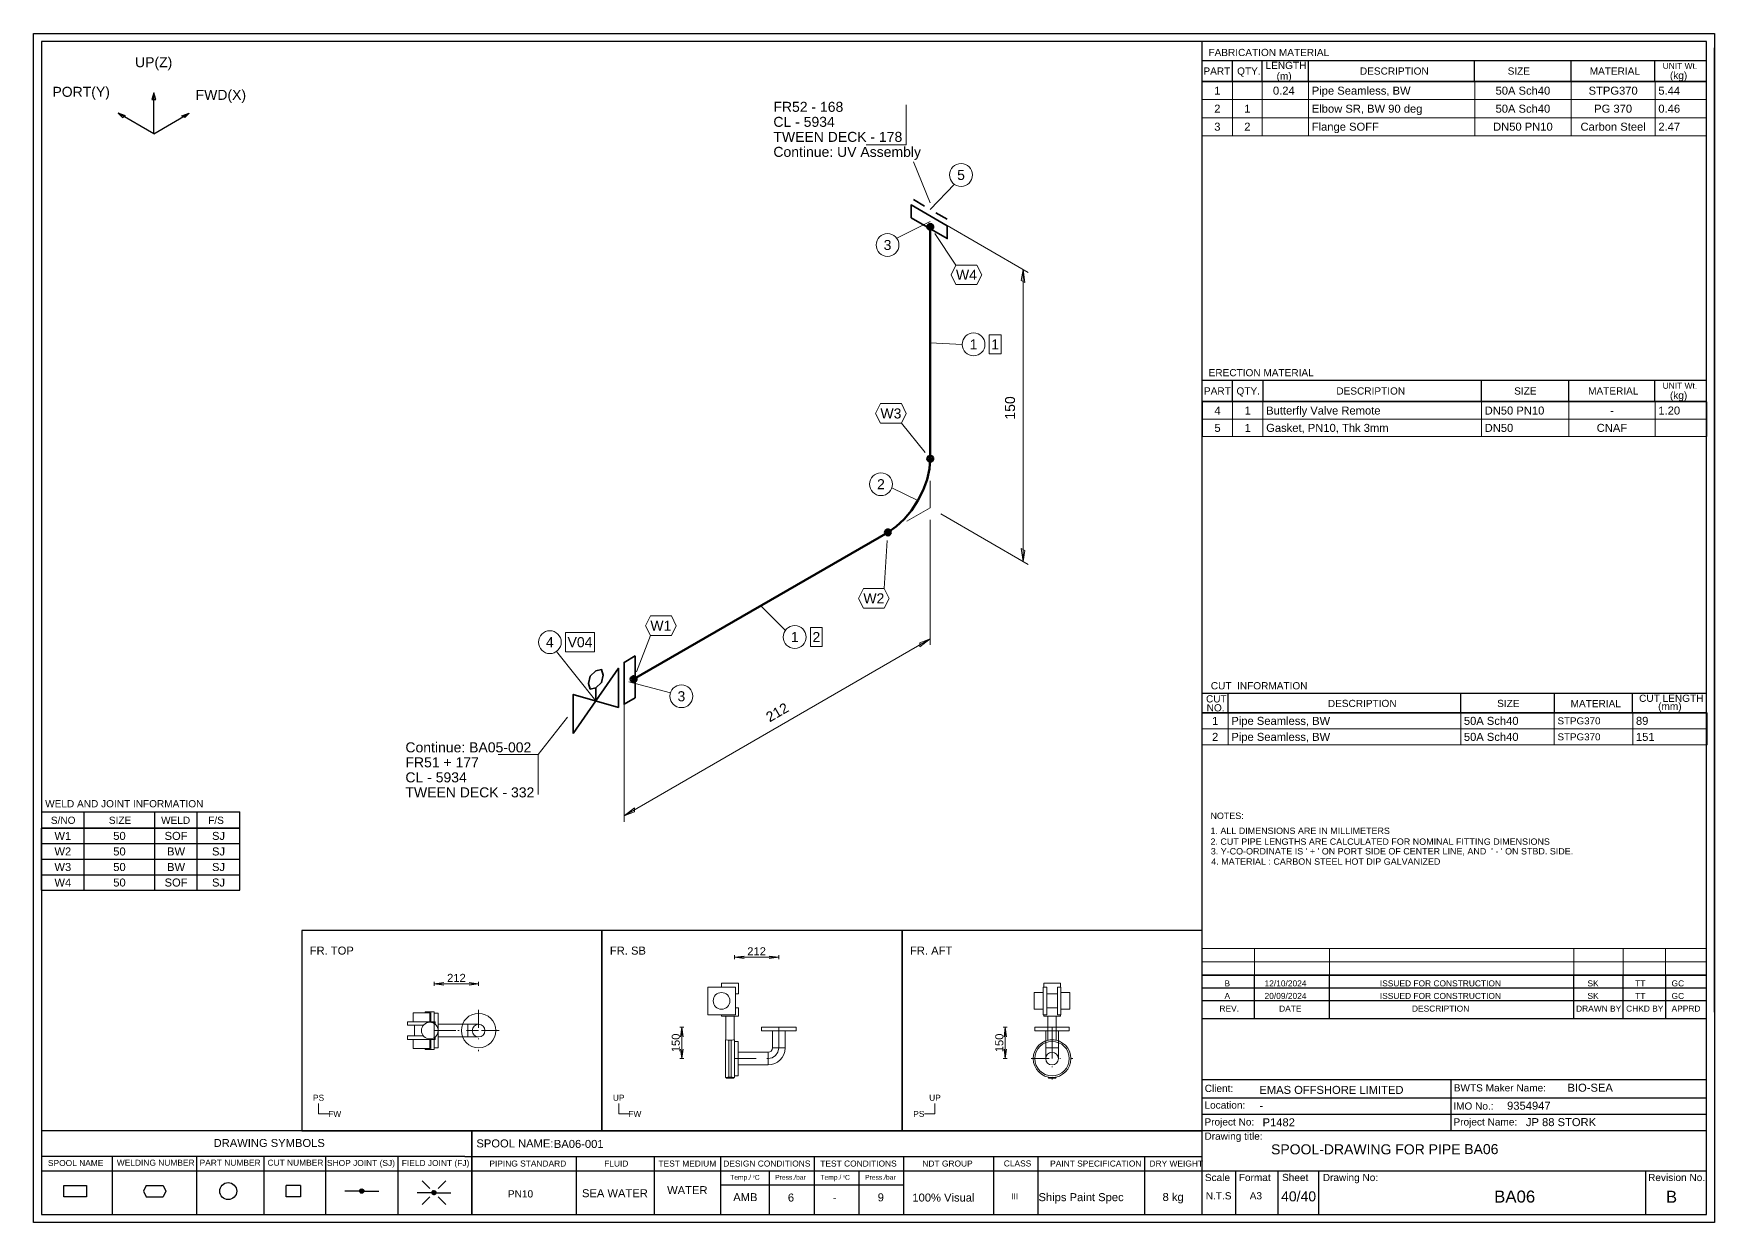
# Model space of a CAD drawing. Header units: millimetres. Extents: x 0 to 420, y 0 to 297.
import ezdxf
from ezdxf.enums import TextEntityAlignment as Align

# ---------------------------------------------------------------- set-up
doc = ezdxf.new("R2010")
doc.units = ezdxf.units.MM
doc.linetypes.add('DOTTED_DASHED5', pattern=[9.99998, 4.444436, -2.666661, 0.222222, -2.666661])
doc.linetypes.add('DOTTED_DASHED6', pattern=[10.0002, 4.444533, -2.66672, 0.222227, -2.66672])
for name, color, linetype in [('FramesFromTables', 40, 'Continuous'), ('I_Coordinates', 11, 'Continuous'), ('I_CutNumbers', 10, 'Continuous'), ('I_Dimensions', 4, 'Continuous'), ('I_OtherComponents', 2, 'Continuous'), ('I_PartNumbers', 9, 'Continuous'), ('I_Pipes', 1, 'Continuous'), ('I_Tags', 8, 'Continuous'), ('SymbolsOnDrawingSheet', 1, 'Continuous'), ('TextFromTables', 2, 'Continuous'), ('TextFromTextBoxes', 2, 'Continuous')]:
    doc.layers.add(name, color=color, linetype=linetype)
doc.styles.add('Cadmatic Default Text', font='arial.ttf')

# ---------------------------------------------------------------- blocks, each defined once
blk = doc.blocks.new('BA01728716353_BOM_4')
at = {"layer": 'FramesFromTables', "linetype": 'ByBlock', "lineweight": 18}
for p, q in [((292, 285), (418, 285)), ((292, 271.5), (292, 285)), ((292, 271.5), (292, 285)), ((299.6, 271.5), (299.6, 285)), ((299.6, 271.5), (299.6, 285)), ((307, 271.5), (307, 285)), ((307, 271.5), (307, 285)), ((318.6, 271.5), (318.6, 285)), ((318.6, 271.5), (318.6, 285)), ((360.1, 271.5), (360.1, 285)), ((360.1, 271.5), (360.1, 285)), ((384.2, 271.5), (384.2, 285)), ((384.2, 271.5), (384.2, 285)), ((405.2, 271.5), (405.2, 285)), ((405.2, 271.5), (405.2, 285)), ((418, 271.5), (418, 285)), ((292, 280.5), (418, 280.5)), ((292, 276), (418, 276)), ((292, 205), (418.1, 205)), ((292, 196.33), (292, 205)), ((292.1, 196.33), (292.1, 205)), ((299.6, 196.33), (299.6, 205)), ((299.6, 196.33), (299.6, 205)), ((307.2, 196.33), (307.2, 205)), ((307.2, 196.33), (307.2, 205)), ((361.8, 196.33), (361.8, 205)), ((361.8, 196.33), (361.8, 205)), ((383.6, 196.33), (383.6, 205)), ((383.6, 196.33), (383.6, 205)), ((405.2, 196.33), (405.2, 205)), ((405.2, 196.33), (405.2, 205)), ((418, 196.33), (418, 205)), ((292, 200.67), (418.1, 200.67)), ((292, 127.3), (418.2, 127.3)), ((292, 119.3), (292, 127.3)), ((292, 119.3), (292, 127.3)), ((298.5, 119.3), (298.5, 127.3)), ((298.5, 119.3), (298.5, 127.3)), ((356.6, 119.3), (356.6, 127.3)), ((356.6, 119.3), (356.6, 127.3)), ((380, 119.3), (380, 127.3)), ((380, 119.3), (380, 127.3)), ((399.6, 119.3), (399.6, 127.3)), ((399.6, 119.3), (399.6, 127.3)), ((418, 119.3), (418, 127.3)), ((292, 123.3), (418.2, 123.3)), ((292, 68.4), (418, 68.4)), ((292, 58.6), (292, 68.4)), ((292, 58.6), (292, 68.4)), ((305.1, 58.6), (305.1, 68.4)), ((305.1, 58.6), (305.1, 68.4)), ((323.8, 58.6), (323.8, 68.4)), ((323.8, 58.6), (323.8, 68.4)), ((384.9, 58.6), (384.9, 68.4)), ((384.9, 58.6), (384.9, 68.4)), ((397.2, 58.6), (397.2, 68.4)), ((397.2, 58.6), (397.2, 68.4)), ((407.8, 58.6), (407.8, 68.4)), ((407.8, 58.6), (407.8, 68.4)), ((418, 58.6), (418, 68.4)), ((292, 65.13), (418, 65.13)), ((292, 61.87), (418, 61.87))]:
    blk.add_line(p, q, dxfattribs=at)
at = {"layer": 'FramesFromTables', "linetype": 'ByBlock', "lineweight": -3}
for p, q in [((2, 98.5), (51.5, 98.5)), ((2, 82.96), (2, 98.5)), ((2, 82.96), (2, 98.5)), ((12.6, 82.96), (12.6, 98.5)), ((12.6, 82.96), (12.6, 98.5)), ((30.3, 82.96), (30.3, 98.5)), ((30.3, 82.96), (30.3, 98.5)), ((40.9, 82.96), (40.9, 98.5)), ((40.9, 82.96), (40.9, 98.5)), ((51.5, 82.96), (51.5, 98.5)), ((2, 94.62), (51.5, 94.62)), ((2, 90.73), (51.5, 90.73)), ((2, 86.85), (51.5, 86.85))]:
    blk.add_line(p, q, dxfattribs=at)
at = {"layer": 'FramesFromTables', "linetype": 'ByBlock', "lineweight": 18, "flags": 128}
for points in [[(292, 271.5), (418, 271.5), (418, 285)], [(292, 196.33), (418.1, 196.33), (418.1, 205)], [(292, 119.3), (418.2, 119.3), (418.2, 127.3)], [(292, 58.6), (418, 58.6), (418, 68.4)]]:
    blk.add_lwpolyline(points, dxfattribs=at)
at = {"layer": 'FramesFromTables', "linetype": 'ByBlock', "lineweight": -3, "flags": 128}
blk.add_lwpolyline([(2, 82.96), (51.5, 82.96), (51.5, 98.5)], dxfattribs=at)
at = {"layer": 'TextFromTables', "linetype": 'ByBlock', "lineweight": 13, "style": 'Cadmatic Default Text'}
for s, p in [('1', (295.8, 282.75)), ('2', (295.8, 278.25)), ('3', (295.8, 273.75))]:
    blk.add_text(s, height=2, dxfattribs=at).set_placement(p, align=Align.MIDDLE_CENTER)
at = {"layer": 'TextFromTables', "linetype": 'ByBlock', "lineweight": 25, "style": 'Cadmatic Default Text'}
for s, p in [('0.24 ', (312.8, 282.75)), ('50A Sch40', (372.15, 282.75)), ('STPG370', (394.7, 282.75)), ('1', (303.3, 278.25)), ('50A Sch40', (372.15, 278.25)), ('PG 370', (394.7, 278.25)), ('2', (303.3, 273.75)), ('DN50 PN10', (372.15, 273.75)), ('Carbon Steel', (394.7, 273.75)), ('4', (295.85, 202.83)), ('1', (303.4, 202.83)), ('-', (394.4, 202.83)), ('5', (295.85, 198.5)), ('1', (303.4, 198.5)), ('CNAF', (394.4, 198.5)), ('1', (295.25, 125.3)), ('2', (295.25, 121.3)), ('W1', (7.3, 96.56)), ('50', (21.45, 96.56)), ('SOF', (35.6, 96.56)), ('SJ', (46.2, 96.56)), ('W2', (7.3, 92.67)), ('50', (21.45, 92.67)), ('BW', (35.6, 92.67)), ('SJ', (46.2, 92.67)), ('W3', (7.3, 88.79)), ('50', (21.45, 88.79)), ('BW', (35.6, 88.79)), ('SJ', (46.2, 88.79)), ('W4', (7.3, 84.91)), ('50', (21.45, 84.91)), ('SOF', (35.6, 84.91)), ('SJ', (46.2, 84.91))]:
    blk.add_text(s, height=2, dxfattribs=at).set_placement(p, align=Align.MIDDLE_CENTER)
for s, height, p in [('Pipe Seamless, BW ', 2, (319.4, 282.75)), ('5.44', 2, (406, 282.75)), ('Elbow SR, BW 90 deg', 2, (319.4, 278.25)), ('0.46', 2, (406, 278.25)), ('Flange SOFF ', 2, (319.4, 273.75)), ('2.47', 2, (406, 273.75)), ('Butterfly Valve Remote ', 2, (308, 202.83)), ('DN50 PN10', 2, (362.6, 202.83)), ('1.20', 2, (406, 202.83)), ('Gasket, PN10, Thk 3mm ', 2, (308, 198.5)), ('DN50', 2, (362.6, 198.5)), ('Pipe Seamless, BW', 2, (299.3, 125.3)), ('50A Sch40', 2, (357.4, 125.3)), ('STPG370', 1.75, (380.8, 125.3)), ('89', 2, (400.4, 125.3)), ('Pipe Seamless, BW', 2, (299.3, 121.3)), ('50A Sch40', 2, (357.4, 121.3)), ('STPG370', 1.75, (380.8, 121.3)), ('151', 2, (400.4, 121.3))]:
    blk.add_text(s, height=height, dxfattribs=at).set_placement(p, align=Align.MIDDLE_LEFT)
at = {"layer": 'TextFromTextBoxes', "linetype": 'ByBlock', "lineweight": -3, "style": 'Cadmatic Default Text'}
for s, p in [('EMAS OFFSHORE LIMITED', (306.3, 33.1)), ('BIO-SEA', (383.3, 33.65)), ('9354947', (368.2, 29.15)), ('-', (306.3, 29.2)), ('P1482', (307.1, 25)), ('JP 88 STORK', (372.9, 25.05)), ('BA06-001', (130, 19.6))]:
    blk.add_text(s, height=2, dxfattribs=at).set_placement(p, align=Align.MIDDLE_LEFT)
at = {"layer": 'TextFromTextBoxes', "linetype": 'ByBlock', "lineweight": 25, "style": 'Cadmatic Default Text'}
blk.add_text('BA06', height=2.5, dxfattribs=at).set_placement((357.5, 18.3), align=Align.MIDDLE_LEFT)
at = {"layer": 'TextFromTextBoxes', "linetype": 'ByBlock', "lineweight": -3, "style": 'Cadmatic Default Text'}
for s, height, p in [('WATER', 2, (163.35, 8.05)), ('SEA WATER', 2, (145.25, 7.28)), ('AMB', 2, (177.85, 6.3)), ('6', 2, (189.25, 6.2)), ('-', 2, (200.2, 6.15)), ('9', 2, (211.7, 6.25)), ('100% Visual', 2, (227.35, 6.2)), ('Ships Paint Spec', 2, (261.75, 6.3)), ('8 kg', 2, (284.75, 6.35)), ('40/40', 2.5, (316.1, 6.5))]:
    blk.add_text(s, height=height, dxfattribs=at).set_placement(p, align=Align.MIDDLE_CENTER)
at = {"layer": 'TextFromTextBoxes', "linetype": 'ByBlock', "lineweight": 25, "style": 'Cadmatic Default Text'}
blk.add_text('BA06', height=3, dxfattribs=at).set_placement((370.1, 6.45), align=Align.MIDDLE_CENTER)
blk = doc.blocks.new('BA01728716353_PRT_0_3')
at = {"layer": 'I_OtherComponents', "linetype": 'ByBlock', "lineweight": 35, "flags": 128}
blk.add_lwpolyline([(167.27, 227.7), (167.27, 230.92), (176.32, 225.69), (176.32, 222.48), (167.27, 227.7)], dxfattribs=at)
at = {"layer": 'I_OtherComponents', "linetype": 'ByBlock', "lineweight": 50}
for radius in [0.75, 0.375]:
    blk.add_circle((172.07, 225.42), radius, dxfattribs=at)
blk = doc.blocks.new('BA01728716353_PRT_1_3')
at = {"layer": 'I_Pipes', "linetype": 'ByBlock', "lineweight": 50}
blk.add_line((172.07, 225.42), (172.07, 167.48), dxfattribs=at)
blk = doc.blocks.new('BA01728716353_PRT_2_3')
at = {"layer": 'I_Pipes', "linetype": 'ByBlock', "lineweight": 0}
for q in [(172.07, 161.96), (166.24, 151.86)]:
    blk.add_line((172.07, 155.23), q, dxfattribs=at)
at = {"layer": 'I_Pipes', "linetype": 'ByBlock', "lineweight": 50, "flags": 128}
blk.add_lwpolyline([(161.46, 149.1), (163.53, 150.53), (165.52, 152.38), (167.36, 154.57), (168.96, 157.02), (170.28, 159.64), (171.26, 162.32), (171.87, 164.97), (172.07, 167.48)], dxfattribs=at)
at = {"layer": 'I_Pipes', "linetype": 'ByBlock', "lineweight": 50}
for centre, radius in [((172.07, 167.48), 0.75), ((172.07, 167.48), 0.375), ((161.46, 149.1), 0.75), ((161.46, 149.1), 0.375)]:
    blk.add_circle(centre, radius, dxfattribs=at)
blk = doc.blocks.new('BA01728716353_PRT_3_3')
at = {"layer": 'I_Pipes', "linetype": 'ByBlock', "lineweight": 50}
blk.add_line((97.93, 112.42), (161.46, 149.1), dxfattribs=at)
blk = doc.blocks.new('BA01728716353_PRT_4_3')
at = {"layer": 'I_OtherComponents', "linetype": 'ByBlock', "lineweight": 35, "flags": 128}
blk.add_lwpolyline([(98.35, 118.22), (95.57, 116.61), (95.57, 106.16), (98.35, 107.77), (98.35, 118.22)], dxfattribs=at)
at = {"layer": 'I_OtherComponents', "linetype": 'ByBlock', "lineweight": 50}
for radius in [0.75, 0.375]:
    blk.add_circle((97.93, 112.42), radius, dxfattribs=at)
blk = doc.blocks.new('BA01728716353_PRT_5_3')
at = {"layer": 'I_OtherComponents', "linetype": 'ByBlock', "lineweight": 35, "flags": 128}
for points in [[(82.84, 98.81), (82.84, 108.61), (94.15, 105.34), (94.15, 115.14), (82.84, 98.81)], [(88.5, 110.24), (87.08, 109.92), (86.66, 111.3), (87.08, 113.18), (88.5, 114.49), (89.91, 114.81), (90.34, 113.43), (89.91, 111.55), (88.5, 110.24), (88.5, 106.98)]]:
    blk.add_lwpolyline(points, dxfattribs=at)
at = {"layer": 'I_OtherComponents', "flags": 1}
blk.add_attdef('ValvePos', (88.5, 106.98), '', height=2.5, dxfattribs=at)
blk = doc.blocks.new('BA01728716353_PRT_6_3')
at = {"layer": 'I_OtherComponents', "linetype": 'ByBlock', "lineweight": 35}
for p, q in [((170.66, 230.59), (167.83, 232.22)), ((176.32, 227.32), (173.49, 228.96))]:
    blk.add_line(p, q, dxfattribs=at)
blk = doc.blocks.new('BA01728716353_DIM_0_3')
at = {"layer": 'I_Dimensions', "linetype": 'ByBlock', "lineweight": 0}
for p, q in [((196.54, 214.02), (174.67, 226.64)), ((195.24, 141.85), (195.24, 214.77)), ((174.67, 153.73), (196.54, 141.1))]:
    blk.add_line(p, q, dxfattribs=at)
at = {"layer": 'I_Dimensions', "linetype": 'ByBlock', "lineweight": 0, "flags": 128}
for points in [[(195.24, 214.77), (195.67, 211.52), (194.8, 212.02), (195.24, 214.77)], [(195.24, 141.85), (195.67, 144.6), (194.8, 145.1), (195.24, 141.85)]]:
    blk.add_lwpolyline(points, dxfattribs=at)
at = {"layer": 'I_Dimensions', "linetype": 'ByBlock', "lineweight": 0, "style": 'Cadmatic Default Text'}
blk.add_text('150', height=2.5, rotation=90, dxfattribs=at).set_placement((191.99, 180.18), align=Align.MIDDLE_CENTER)
blk = doc.blocks.new('BA01728716353_DIM_1_3')
at = {"layer": 'I_Dimensions', "linetype": 'ByBlock', "lineweight": 0}
for p, q in [((172.07, 120.98), (172.07, 152.23)), ((95.57, 78.31), (172.07, 122.48)), ((95.57, 108.06), (95.57, 76.81))]:
    blk.add_line(p, q, dxfattribs=at)
at = {"layer": 'I_Dimensions', "linetype": 'ByBlock', "lineweight": 0, "flags": 128}
for points in [[(172.07, 122.48), (169.47, 120.48), (169.47, 121.48), (172.07, 122.48)], [(95.57, 78.31), (98.17, 79.31), (98.17, 80.31), (95.57, 78.31)]]:
    blk.add_lwpolyline(points, dxfattribs=at)
at = {"layer": 'I_Dimensions', "linetype": 'ByBlock', "lineweight": 0, "style": 'Cadmatic Default Text'}
blk.add_text('212', height=2.5, rotation=30, dxfattribs=at).set_placement((133.82, 104.14), align=Align.MIDDLE_CENTER)
blk = doc.blocks.new('BA01728716353_CRD_0_3')
at = {"layer": 'I_Coordinates', "linetype": 'ByBlock', "lineweight": 0}
blk.add_line((74.12, 93.63), (81.43, 102.89), dxfattribs=at)
at = {"layer": 'I_Coordinates', "linetype": 'ByBlock', "lineweight": 0, "flags": 128}
blk.add_lwpolyline([(74.12, 83.63), (74.12, 93.63), (64.12, 93.63)], dxfattribs=at)
at = {"layer": 'I_Coordinates', "linetype": 'ByBlock', "lineweight": 0, "style": 'Cadmatic Default Text'}
for s, p in [('Continue: BA05-002', (40.91, 96.63)), ('FR51 + 177', (40.91, 92.88)), ('CL - 5934', (40.91, 89.13)), ('TWEEN DECK - 332', (40.91, 85.38))]:
    blk.add_text(s, height=2.5, dxfattribs=at).set_placement(p, align=Align.TOP_LEFT)
blk = doc.blocks.new('BA01728716353_CRD_1_3')
at = {"layer": 'I_Coordinates', "linetype": 'ByBlock', "lineweight": 0}
blk.add_line((167.83, 241.66), (172.07, 231.41), dxfattribs=at)
at = {"layer": 'I_Coordinates', "linetype": 'ByBlock', "lineweight": 0, "flags": 128}
blk.add_lwpolyline([(166.07, 255.91), (166.07, 245.91), (156.07, 245.91)], dxfattribs=at)
at = {"layer": 'I_Coordinates', "linetype": 'ByBlock', "lineweight": 0, "style": 'Cadmatic Default Text'}
for s, p in [('FR52 - 168', (132.86, 254.16)), ('CL - 5934', (132.86, 250.41)), ('TWEEN DECK - 178', (132.86, 246.66)), ('Continue: UV Assembly', (132.86, 242.91))]:
    blk.add_text(s, height=2.5, dxfattribs=at).set_placement(p)
blk = doc.blocks.new('BA01728716353_PTN_0_3')
at = {"layer": 'I_PartNumbers', "linetype": 'ByBlock', "lineweight": 0}
blk.add_line((78.67, 119.35), (88.5, 106.98), dxfattribs=at)
blk.add_circle((77, 121.66), 2.85, dxfattribs=at)
at = {"layer": 'I_PartNumbers', "linetype": 'ByBlock', "lineweight": 0, "style": 'Cadmatic Default Text'}
blk.add_text('4', height=2.5, dxfattribs=at).set_placement((77, 121.66), align=Align.MIDDLE_CENTER)
blk = doc.blocks.new('BA01728716353_PTN_1_3')
at = {"layer": 'I_PartNumbers', "linetype": 'ByBlock', "lineweight": 0}
blk.add_line((107.16, 109.02), (96.75, 111.74), dxfattribs=at)
blk.add_circle((109.87, 108.15), 2.85, dxfattribs=at)
at = {"layer": 'I_PartNumbers', "linetype": 'ByBlock', "lineweight": 0, "style": 'Cadmatic Default Text'}
blk.add_text('3', height=2.5, dxfattribs=at).set_placement((109.87, 108.15), align=Align.MIDDLE_CENTER)
blk = doc.blocks.new('BA01728716353_PTN_2_3')
at = {"layer": 'I_PartNumbers', "linetype": 'ByBlock', "lineweight": 0}
blk.add_line((135.89, 124.61), (129.69, 130.76), dxfattribs=at)
blk.add_circle((138.19, 122.94), 2.85, dxfattribs=at)
at = {"layer": 'I_PartNumbers', "linetype": 'ByBlock', "lineweight": 0, "style": 'Cadmatic Default Text'}
blk.add_text('1', height=2.5, dxfattribs=at).set_placement((138.19, 122.94), align=Align.MIDDLE_CENTER)
blk = doc.blocks.new('BA01728716353_PTN_3_3')
at = {"layer": 'I_PartNumbers', "linetype": 'ByBlock', "lineweight": 0}
blk.add_line((162.44, 160.25), (168.96, 157.02), dxfattribs=at)
blk.add_circle((159.74, 161.13), 2.85, dxfattribs=at)
at = {"layer": 'I_PartNumbers', "linetype": 'ByBlock', "lineweight": 0, "style": 'Cadmatic Default Text'}
blk.add_text('2', height=2.5, dxfattribs=at).set_placement((159.74, 161.13), align=Align.MIDDLE_CENTER)
blk = doc.blocks.new('BA01728716353_PTN_4_3')
at = {"layer": 'I_PartNumbers', "linetype": 'ByBlock', "lineweight": 0}
blk.add_line((180.03, 196.06), (172.07, 196.45), dxfattribs=at)
blk.add_circle((182.88, 196.06), 2.85, dxfattribs=at)
at = {"layer": 'I_PartNumbers', "linetype": 'ByBlock', "lineweight": 0, "style": 'Cadmatic Default Text'}
blk.add_text('1', height=2.5, dxfattribs=at).set_placement((182.88, 196.06), align=Align.MIDDLE_CENTER)
blk = doc.blocks.new('BA01728716353_PTN_5_3')
at = {"layer": 'I_PartNumbers', "linetype": 'ByBlock', "lineweight": 0}
blk.add_line((178.08, 236.09), (172.07, 229.77), dxfattribs=at)
blk.add_circle((179.75, 238.39), 2.85, dxfattribs=at)
at = {"layer": 'I_PartNumbers', "linetype": 'ByBlock', "lineweight": 0, "style": 'Cadmatic Default Text'}
blk.add_text('5', height=2.5, dxfattribs=at).set_placement((179.75, 238.39), align=Align.MIDDLE_CENTER)
blk = doc.blocks.new('BA01728716353_PTN_6_3')
at = {"layer": 'I_PartNumbers', "linetype": 'ByBlock', "lineweight": 0}
blk.add_line((163.68, 222.56), (172.07, 226.78), dxfattribs=at)
blk.add_circle((161.38, 220.89), 2.85, dxfattribs=at)
at = {"layer": 'I_PartNumbers', "linetype": 'ByBlock', "lineweight": 0, "style": 'Cadmatic Default Text'}
blk.add_text('3', height=2.5, dxfattribs=at).set_placement((161.38, 220.89), align=Align.MIDDLE_CENTER)
blk = doc.blocks.new('BA01728716353_CUT_7_3')
at = {"layer": 'I_CutNumbers', "linetype": 'ByBlock', "lineweight": 0, "flags": 128}
blk.add_lwpolyline([(145.07, 120.55), (145.07, 125.33), (142.13, 125.33), (142.13, 120.55), (145.07, 120.55)], dxfattribs=at)
at = {"layer": 'I_CutNumbers', "linetype": 'ByBlock', "lineweight": 0, "style": 'Cadmatic Default Text'}
blk.add_text('2', height=2.5, dxfattribs=at).set_placement((143.6, 122.94), align=Align.MIDDLE_CENTER)
blk = doc.blocks.new('BA01728716353_CUT_8_3')
at = {"layer": 'I_CutNumbers', "linetype": 'ByBlock', "lineweight": 0, "flags": 128}
blk.add_lwpolyline([(189.75, 193.67), (189.75, 198.44), (186.81, 198.44), (186.81, 193.67), (189.75, 193.67)], dxfattribs=at)
at = {"layer": 'I_CutNumbers', "linetype": 'ByBlock', "lineweight": 0, "style": 'Cadmatic Default Text'}
blk.add_text('1', height=2.5, dxfattribs=at).set_placement((188.28, 196.06), align=Align.MIDDLE_CENTER)
blk = doc.blocks.new('BA01728716353_vpo_9_3')
at = {"layer": 'I_Tags', "linetype": 'ByBlock', "lineweight": 0, "flags": 128}
blk.add_lwpolyline([(88.15, 119.27), (88.15, 124.04), (80.93, 124.04), (80.93, 119.27), (88.15, 119.27)], dxfattribs=at)
at = {"layer": 'I_Tags', "linetype": 'ByBlock', "lineweight": 0, "style": 'Cadmatic Default Text'}
blk.add_text('V04', height=2.5, dxfattribs=at).set_placement((84.54, 121.66), align=Align.MIDDLE_CENTER)
blk = doc.blocks.new('Pi_Weld_0')
at = {"layer": 'I_Tags', "linetype": 'ByBlock', "lineweight": 0, "flags": 128}
for points in [[(-2.62, 2.45), (-7.91, 10.32)], [(-2.62, 2.45), (-3.84, 0)], [(-3.84, 0), (-2.62, -2.45)], [(2.62, 2.45), (-2.62, 2.45)], [(3.84, 0), (2.62, 2.45)], [(2.62, -2.45), (3.84, 0)], [(-2.62, -2.45), (2.62, -2.45)]]:
    blk.add_lwpolyline(points, dxfattribs=at)
at = {"layer": 'I_Tags', "linetype": 'ByBlock', "lineweight": 0, "style": 'Cadmatic Default Text'}
blk.add_text('W4', height=2.5, dxfattribs=at).set_placement((0, 0), align=Align.MIDDLE_CENTER)
blk = doc.blocks.new('Pi_Weld_1')
at = {"layer": 'I_Tags', "linetype": 'ByBlock', "lineweight": 0, "flags": 128}
for points in [[(-2.62, 2.45), (-3.84, 0)], [(-3.84, 0), (-2.62, -2.45)], [(2.62, 2.45), (-2.62, 2.45)], [(3.84, 0), (2.62, 2.45)], [(2.62, -2.45), (3.84, 0)], [(-2.62, -2.45), (2.62, -2.45)], [(2.62, -2.45), (8.58, -9.77)]]:
    blk.add_lwpolyline(points, dxfattribs=at)
at = {"layer": 'I_Tags', "linetype": 'ByBlock', "lineweight": 0, "style": 'Cadmatic Default Text'}
blk.add_text('W3', height=2.5, dxfattribs=at).set_placement((0, 0), align=Align.MIDDLE_CENTER)
blk = doc.blocks.new('Pi_Weld_2')
at = {"layer": 'I_Tags', "linetype": 'ByBlock', "lineweight": 0, "flags": 128}
for points in [[(-2.62, 2.45), (-3.84, 0)], [(-3.84, 0), (-2.62, -2.45)], [(2.62, 2.45), (-2.62, 2.45)], [(3.84, 0), (2.62, 2.45)], [(2.62, -2.45), (3.84, 0)], [(-2.62, -2.45), (-6.09, -11.5)], [(-2.62, -2.45), (2.62, -2.45)]]:
    blk.add_lwpolyline(points, dxfattribs=at)
at = {"layer": 'I_Tags', "linetype": 'ByBlock', "lineweight": 0, "style": 'Cadmatic Default Text'}
blk.add_text('W1', height=2.5, dxfattribs=at).set_placement((0, 0), align=Align.MIDDLE_CENTER)
blk = doc.blocks.new('Pi_Weld_3')
at = {"layer": 'I_Tags', "linetype": 'ByBlock', "lineweight": 0, "flags": 128}
for points in [[(2.62, 2.45), (3.37, 14.49)], [(-2.62, 2.45), (-3.84, 0)], [(-3.84, 0), (-2.62, -2.45)], [(2.62, 2.45), (-2.62, 2.45)], [(3.84, 0), (2.62, 2.45)], [(2.62, -2.45), (3.84, 0)], [(-2.62, -2.45), (2.62, -2.45)]]:
    blk.add_lwpolyline(points, dxfattribs=at)
at = {"layer": 'I_Tags', "linetype": 'ByBlock', "lineweight": 0, "style": 'Cadmatic Default Text'}
blk.add_text('W2', height=2.5, dxfattribs=at).set_placement((0, 0), align=Align.MIDDLE_CENTER)

msp = doc.modelspace()

# ---------------------------------------------------------------- linework, layer by layer
at = {"linetype": 'ByBlock', "lineweight": 25, "flags": 128}
for points in [[(67, 22.9), (142, 22.9), (142, 72.9), (67, 72.9), (67, 22.9)], [(142, 22.9), (217, 22.9), (217, 72.9), (142, 72.9), (142, 22.9)], [(217, 22.9), (292, 22.9), (292, 72.9), (217, 72.9), (217, 22.9)]]:
    msp.add_lwpolyline(points, dxfattribs=at)
at = {"linetype": 'ByBlock', "lineweight": 13, "flags": 128}
for points in [[(175.13, 65.73), (175.13, 66.73)], [(175.13, 66.23), (177.53, 65.92), (175.13, 66.23), (177.53, 66.55), (175.13, 66.23)], [(175.13, 66.23), (186.2, 66.23)], [(186.2, 66.23), (183.8, 66.55), (186.2, 66.23), (183.8, 65.92), (186.2, 66.23)], [(186.2, 65.73), (186.2, 66.73)], [(100.13, 59.09), (100.13, 60.09)], [(100.13, 59.59), (102.53, 59.27), (100.13, 59.59), (102.53, 59.9), (100.13, 59.59)], [(100.13, 59.59), (111.2, 59.59)], [(111.2, 59.59), (108.8, 59.9), (111.2, 59.59), (108.8, 59.27), (111.2, 59.59)], [(111.2, 59.09), (111.2, 60.09)], [(162.46, 48.78), (161.46, 48.78)], [(161.96, 48.78), (161.65, 46.38), (161.96, 48.78), (162.28, 46.38), (161.96, 48.78)], [(161.96, 40.91), (161.96, 48.78)], [(243.31, 48.78), (242.31, 48.78)], [(242.81, 48.78), (242.49, 46.38), (242.81, 48.78), (243.13, 46.38), (242.81, 48.78)], [(242.81, 40.91), (242.81, 48.78)], [(161.96, 40.91), (162.28, 43.31), (161.96, 40.91), (161.65, 43.31), (161.96, 40.91)], [(242.81, 40.91), (243.13, 43.31), (242.81, 40.91), (242.49, 43.31), (242.81, 40.91)], [(162.46, 40.91), (161.46, 40.91)], [(243.31, 40.91), (242.31, 40.91)]]:
    msp.add_lwpolyline(points, dxfattribs=at)
at = {"linetype": 'DOTTED_DASHED6', "lineweight": 13, "flags": 128}
for points in [[(111.2, 53.09), (111.2, 42.74)], [(100.13, 47.91), (101.07, 47.91)], [(101.07, 47.91), (108.54, 47.91)], [(116.37, 47.91), (106.02, 47.91)], [(111.2, 47.91), (108.54, 47.91)], [(186.2, 48.78), (186.2, 47.83)], [(186.2, 47.83), (186.2, 43.57)], [(254.49, 48.78), (254.49, 47.83)], [(254.49, 47.83), (254.49, 43.57)], [(254.49, 46.09), (254.49, 35.73)], [(254.49, 40.91), (254.49, 43.57)], [(175.13, 40.91), (176.07, 40.91)], [(249.31, 40.91), (259.66, 40.91)]]:
    msp.add_lwpolyline(points, dxfattribs=at)
at = {"linetype": 'DOTTED_DASHED5', "lineweight": 13, "flags": 128}
for points in [[(183.54, 40.91), (184.56, 41.11), (185.42, 41.69), (185.99, 42.55), (186.2, 43.57)], [(176.07, 40.91), (183.54, 40.91)]]:
    msp.add_lwpolyline(points, dxfattribs=at)
at = {"layer": 'SymbolsOnDrawingSheet', "linetype": 'ByBlock', "lineweight": -3, "flags": 128}
for points in [[(0, 297), (420, 297), (420, 0), (0, 0), (0, 297)], [(418.01, 295.01), (2, 295.01)], [(2, 295.01), (2, 2)], [(292.02, 50.91), (292.02, 295.01)], [(418.01, 2), (418.01, 295.01)], [(292.02, 290.3), (418.01, 290.3)], [(299.59, 285.01), (299.59, 290.3)], [(307.02, 285.01), (307.02, 290.3)], [(318.61, 285.01), (318.61, 290.3)], [(360.08, 285.01), (360.08, 290.3)], [(384.18, 285.01), (384.18, 290.3)], [(405.15, 285.01), (405.15, 290.3)], [(405.15, 285.01), (405.15, 290.3)], [(420, 52.53), (420, 293.46)], [(420, 52.53), (420, 293.46)], [(292.02, 284.66), (292.02, 288.77)], [(292, 285), (418, 285)], [(292, 253.5), (292, 285)], [(292, 253.5), (292, 285)], [(292.02, 285.01), (418.01, 285.01)], [(418.01, 285.01), (292.02, 285.01)], [(418, 253.5), (418, 285)], [(292.02, 210.38), (418.01, 210.38)], [(299.57, 205.08), (299.57, 210.38)], [(307.21, 205.08), (307.21, 210.38)], [(361.83, 205.03), (361.83, 210.38)], [(383.61, 205.08), (383.61, 210.38)], [(405.15, 205.17), (405.15, 210.38)], [(292.02, 205.08), (292.02, 209.18)], [(292.02, 205.08), (418.01, 205.08)], [(292.02, 186.7), (292.02, 205.08)], [(292.02, 186.7), (292.02, 205.08)], [(418.01, 205.08), (292.02, 205.08)], [(418, 166), (418, 205)], [(292.02, 132.23), (418.01, 132.23)], [(292.02, 127.3), (292.02, 131.41)], [(298.48, 127.3), (298.48, 132.23)], [(356.6, 127.3), (356.6, 132.23)], [(380.01, 127.3), (380.01, 132.23)], [(399.56, 127.3), (399.56, 132.23)], [(292.02, 127.3), (418.01, 127.3)], [(418.01, 127.3), (292.02, 127.3)], [(418, 111.3), (418, 127.3)], [(2, 102.57), (51.49, 102.57)], [(12.6, 98.45), (12.6, 102.57)], [(30.28, 98.45), (30.28, 102.57)], [(40.88, 98.45), (40.88, 102.57)], [(51.49, 98.45), (51.49, 102.57)], [(2, 98.5), (51.5, 98.5)], [(2, 98.5), (51.5, 98.5)], [(51.49, 98.47), (2, 98.47)], [(2, 98.45), (51.49, 98.45)], [(418, 55.4), (418, 68.5)], [(292.02, 52.57), (292.02, 66.5)], [(292.02, 52.57), (292.02, 66.5)], [(292.02, 61.73), (418.01, 61.73)], [(305.1, 50.91), (305.1, 61.73)], [(323.84, 50.91), (323.84, 61.73)], [(384.91, 50.91), (384.91, 61.73)], [(397.21, 50.91), (397.21, 61.73)], [(407.86, 50.91), (407.86, 61.73)], [(292.02, 58.6), (418.01, 58.6)], [(292.02, 55.47), (418.01, 55.47)], [(292.02, 50.91), (418.01, 50.91)], [(292.02, 2), (292.02, 50.91)], [(292.02, 35.73), (418.01, 35.73)], [(354.24, 22.93), (354.24, 35.73)], [(292.02, 31.13), (418.01, 31.13)], [(292.02, 27.03), (418.01, 27.03)], [(2, 22.93), (107.74, 22.93)], [(107.74, 22.93), (292.02, 22.93)], [(109.52, 22.93), (109.52, 2)], [(109.52, 2), (109.52, 22.93)], [(292.02, 22.93), (418.01, 22.93)], [(107.74, 16.45), (2, 16.45)], [(2, 12.91), (292.02, 12.91)], [(19.62, 16.45), (19.62, 2)], [(40.69, 16.45), (40.69, 2)], [(57.56, 16.45), (57.56, 2)], [(72.95, 16.45), (72.95, 2)], [(91.02, 16.45), (91.02, 2)], [(107.74, 16.45), (292.02, 16.45)], [(135.58, 16.45), (135.58, 2)], [(155.03, 16.45), (155.03, 2)], [(171.67, 16.45), (171.67, 2)], [(183.82, 12.91), (183.82, 2)], [(195.02, 16.45), (195.02, 2)], [(206.21, 12.91), (206.21, 2)], [(217.4, 16.45), (217.4, 2)], [(239.85, 16.45), (239.85, 2)], [(250.91, 16.34), (250.91, 2)], [(277.59, 16.45), (277.59, 2)], [(292.02, 12.91), (418.01, 12.91)], [(300.39, 2), (300.39, 12.91)], [(310.96, 2), (310.96, 12.91)], [(321.13, 2), (321.13, 12.91)], [(402.9, 2), (402.9, 12.91)], [(13.2, 6.41), (7.55, 6.41), (7.55, 9.23), (13.2, 9.23)], [(13.2, 9.23), (13.2, 6.41)], [(28.12, 9.23), (27.42, 7.82)], [(28.12, 9.23), (32.36, 9.23)], [(32.36, 9.23), (33.07, 7.82)], [(66.68, 9.23), (66.68, 6.41), (63.15, 6.41), (63.15, 9.23)], [(66.68, 9.23), (63.15, 9.23)], [(99, 8.47), (97.06, 10.41)], [(101.09, 8.47), (103.03, 10.41)], [(171.67, 9.37), (217.4, 9.37)], [(171.67, 9.37), (217.4, 9.37)], [(27.42, 7.82), (28.12, 6.41)], [(28.12, 6.41), (32.36, 6.41)], [(33.07, 7.82), (32.36, 6.41)], [(81.48, 7.82), (77.79, 7.82)], [(81.49, 7.78), (82.04, 8.32)], [(81.51, 7.9), (81.93, 8.32)], [(81.52, 7.7), (82.14, 8.32)], [(81.55, 7.62), (82.22, 8.29)], [(81.56, 8.06), (81.76, 8.26)], [(81.57, 7.54), (82.28, 8.25)], [(81.62, 7.48), (82.34, 8.2)], [(81.68, 7.44), (82.4, 8.16)], [(81.74, 7.39), (82.45, 8.1)], [(81.8, 7.35), (82.48, 8.02)], [(81.88, 7.32), (82.5, 7.94)], [(81.98, 7.32), (82.53, 7.86)], [(82.09, 7.32), (82.52, 7.75)], [(82.24, 7.36), (82.47, 7.59)], [(82.54, 7.82), (86.24, 7.82)], [(99.51, 7.42), (95.82, 7.42)], [(99, 6.38), (97.06, 4.44)], [(99.53, 7.47), (99.99, 7.93)], [(99.53, 7.37), (100.1, 7.93)], [(99.56, 7.29), (100.2, 7.93)], [(99.58, 7.62), (99.88, 7.93)], [(99.58, 7.21), (100.27, 7.89)], [(99.61, 7.13), (100.33, 7.84)], [(99.67, 7.08), (100.39, 7.8)], [(99.73, 7.03), (100.45, 7.75)], [(99.79, 6.99), (100.49, 7.69)], [(99.85, 6.94), (100.52, 7.61)], [(99.94, 6.92), (100.54, 7.53)], [(100.04, 6.92), (100.57, 7.45)], [(100.15, 6.92), (100.54, 7.31)], [(100.38, 7.04), (100.49, 7.15)], [(100.57, 7.42), (104.27, 7.42)], [(101.09, 6.38), (103.03, 4.44)], [(2, 2), (418.01, 2)]]:
    msp.add_lwpolyline(points, dxfattribs=at)
at = {"layer": 'SymbolsOnDrawingSheet', "linetype": 'ByBlock', "lineweight": 25, "flags": 128}
for points in [[(30.5, 280.57), (30, 282.21), (29.5, 280.57), (30.5, 280.57)], [(30, 272), (30, 282.21)], [(30, 272), (21.16, 277.1)], [(22.93, 276.49), (21.16, 277.1), (22.22, 276.08), (22.93, 276.49)], [(30, 272), (38.84, 277.1)], [(37.07, 276.49), (38.84, 277.1), (37.78, 276.08), (37.07, 276.49)]]:
    msp.add_lwpolyline(points, dxfattribs=at)
at = {"layer": 'SymbolsOnDrawingSheet', "linetype": 'ByBlock', "lineweight": 18, "flags": 128}
for points in [[(171.91, 59.73), (176.1, 59.73)], [(171.91, 58.79), (171.91, 59.73)], [(176.1, 59.73), (176.1, 57.07)], [(252.4, 59.73), (256.58, 59.73)], [(252.4, 58.79), (252.4, 59.73)], [(256.58, 59.73), (256.58, 58.79)], [(175.37, 51.89), (175.37, 58.79), (168.46, 58.79), (168.46, 51.89)], [(176.1, 57.07), (175.37, 57.07)], [(250.04, 57.43), (252.27, 57.43), (252.27, 53.25), (250.04, 53.25), (250.04, 57.43)], [(252.27, 58.79), (253.15, 58.79)], [(253.15, 51.89), (252.27, 51.89), (252.27, 58.79)], [(253.15, 58.79), (253.15, 51.89)], [(255.82, 57.07), (253.15, 57.07)], [(255.82, 58.79), (256.71, 58.79), (256.71, 51.89)], [(255.82, 51.89), (255.82, 58.79)], [(258.93, 53.25), (256.71, 53.25), (256.71, 57.43), (258.93, 57.43), (258.93, 53.25)], [(94.82, 50.13), (94.82, 52.36), (99.01, 52.36)], [(97.88, 52.36), (97.88, 52.62)], [(97.88, 52.62), (100.13, 52.62)], [(98.73, 52.36), (98.73, 52.62)], [(98.73, 52.62), (99.29, 52.62)], [(99.01, 52.36), (99.01, 50.13)], [(99.29, 52.62), (99.29, 50.13)], [(100.13, 52.62), (100.13, 50.13)], [(100.13, 52.23), (101.07, 52.23), (101.07, 43.6), (100.13, 43.6), (100.13, 52.23)], [(168.46, 51.89), (175.37, 51.89), (168.46, 51.89)], [(168.46, 51.89), (171.91, 51.89)], [(176.1, 53.62), (176.1, 51.53), (171.91, 51.53)], [(171.91, 51.53), (171.91, 51.89)], [(173.1, 51.52), (172.96, 51.52), (172.96, 45.62)], [(173.48, 51.52), (173.1, 51.52)], [(174.01, 51.52), (173.48, 51.52)], [(174.53, 51.52), (174.01, 51.52)], [(174.91, 51.52), (174.53, 51.52)], [(174.91, 45.59), (175.05, 45.62), (175.05, 51.52), (174.91, 51.52)], [(175.37, 53.62), (176.1, 53.62)], [(252.27, 51.89), (252.4, 51.89)], [(252.4, 51.53), (252.4, 51.89)], [(256.58, 51.53), (252.4, 51.53)], [(253.15, 53.62), (255.82, 53.62)], [(255.82, 53.62), (253.15, 53.62)], [(253.15, 53.62), (255.82, 53.62)], [(253.58, 51.52), (253.44, 51.52), (253.44, 45.5)], [(253.96, 51.52), (253.58, 51.52)], [(254.49, 51.52), (253.96, 51.52)], [(255.01, 51.52), (254.49, 51.52)], [(255.39, 51.52), (255.01, 51.52)], [(255.39, 45.53), (255.53, 45.5), (255.53, 51.52), (255.39, 51.52)], [(256.71, 51.89), (255.82, 51.89)], [(256.58, 51.89), (256.71, 51.89)], [(256.58, 51.89), (256.58, 51.53)], [(93.46, 49.25), (93.46, 50.13), (93.46, 49.25)], [(93.46, 50.13), (100.37, 50.13)], [(97.43, 49.25), (93.46, 49.25)], [(97.43, 46.58), (93.46, 46.58)], [(93.46, 46.58), (93.46, 45.69)], [(95.19, 49.25), (95.19, 46.58)], [(100.37, 50.13), (100.37, 49.47)], [(100.37, 45.69), (100.37, 46.35)], [(101.07, 49.49), (108.54, 49.49), (108.54, 46.33), (101.07, 46.33), (101.07, 49.49)], [(108.54, 49.49), (109.56, 49.49)], [(109.56, 46.33), (108.54, 46.33)], [(109.56, 49.49), (110.42, 49.49)], [(110.42, 46.33), (109.56, 46.33)], [(110.42, 49.49), (110.99, 49.49)], [(110.99, 46.33), (110.42, 46.33)], [(110.99, 49.49), (111.2, 49.49)], [(111.2, 46.33), (110.99, 46.33)], [(190.51, 48.78), (190.51, 47.83), (181.88, 47.83), (181.88, 48.78), (190.51, 48.78)], [(187.78, 47.83), (187.78, 43.57), (184.61, 43.57), (184.61, 47.83), (187.78, 47.83)], [(258.8, 48.78), (258.8, 47.83), (250.18, 47.83), (250.18, 48.78), (258.8, 48.78)], [(256.07, 47.83), (256.07, 43.57), (252.91, 43.57), (252.91, 47.83), (256.07, 47.83)], [(93.46, 45.69), (94.82, 45.69)], [(93.46, 45.69), (100.37, 45.69)], [(94.82, 43.47), (94.82, 45.69), (99.01, 45.69), (99.01, 43.47), (94.82, 43.47)], [(97.88, 43.21), (97.88, 43.47)], [(100.13, 43.21), (97.88, 43.21)], [(98.73, 43.21), (98.73, 43.47)], [(99.29, 43.21), (98.73, 43.21)], [(99.01, 45.69), (100.37, 45.69)], [(99.29, 45.69), (99.29, 43.21)], [(100.13, 45.69), (100.13, 43.21)], [(172.88, 45.62), (172.96, 45.62)], [(172.88, 36.2), (172.88, 45.62)], [(172.96, 45.62), (173.1, 45.59)], [(173.1, 45.59), (173.48, 45.53)], [(173.48, 45.53), (174.01, 45.5)], [(173.73, 36.31), (173.73, 45.51)], [(174.01, 45.5), (174.53, 45.53)], [(174.29, 45.51), (174.29, 36.31)], [(174.53, 45.53), (174.91, 45.59)], [(175.05, 45.62), (175.13, 45.62)], [(175.13, 45.62), (175.13, 36.2)], [(175.13, 45.22), (176.07, 45.22), (176.07, 36.6), (175.13, 36.6), (175.13, 45.22)], [(176.07, 42.49), (183.54, 42.49), (183.54, 39.33), (176.07, 39.33), (176.07, 42.49)], [(183.54, 42.49), (183.54, 39.33)], [(187.78, 43.57), (184.61, 43.57)], [(252.91, 42.55), (252.91, 43.57)], [(252.91, 41.69), (252.91, 42.55)], [(253.44, 45.5), (253.58, 45.53)], [(253.58, 45.53), (253.96, 45.59)], [(253.96, 45.59), (254.49, 45.62)], [(254.49, 45.62), (255.01, 45.59)], [(255.01, 45.59), (255.39, 45.53)], [(256.07, 43.57), (256.07, 42.55)], [(256.07, 42.55), (256.07, 41.69)], [(252.91, 41.11), (252.91, 41.69)], [(252.91, 40.91), (252.91, 41.11)], [(256.07, 41.69), (256.07, 41.11)], [(256.07, 41.11), (256.07, 40.91)], [(172.96, 36.2), (172.88, 36.2)], [(173.48, 36.29), (173.1, 36.23)], [(173.1, 36.23), (173.1, 36.05)], [(173.1, 36.05), (173.48, 36.05)], [(174.01, 36.32), (173.48, 36.29)], [(173.48, 36.05), (174.01, 36.05)], [(174.53, 36.29), (174.01, 36.32)], [(174.01, 36.05), (174.53, 36.05)], [(174.91, 36.23), (174.53, 36.29)], [(174.53, 36.05), (174.91, 36.05)], [(175.05, 36.2), (174.91, 36.23)], [(174.91, 36.05), (175.05, 36.2)], [(175.13, 36.2), (175.05, 36.2)], [(253.96, 36.23), (253.58, 36.29)], [(253.58, 36.29), (253.58, 36.05)], [(253.58, 36.05), (253.96, 36.05)], [(254.49, 36.2), (253.96, 36.23)], [(253.96, 36.05), (254.49, 36.05)], [(255.01, 36.23), (254.49, 36.2)], [(254.49, 36.05), (255.01, 36.05)], [(255.39, 36.29), (255.01, 36.23)], [(255.01, 36.05), (255.39, 36.05)], [(255.53, 36.32), (255.39, 36.29)], [(255.39, 36.05), (255.53, 36.32)], [(71.2, 27.1), (71.2, 29.67)], [(146.2, 27.1), (146.2, 29.67)], [(225.24, 27.1), (225.24, 29.67)], [(71.2, 27.1), (73.78, 27.1)], [(146.2, 27.1), (148.77, 27.1)], [(225.24, 27.1), (222.66, 27.1)]]:
    msp.add_lwpolyline(points, dxfattribs=at)
at = {"layer": 'SymbolsOnDrawingSheet', "linetype": 'ByBlock', "lineweight": 18}
for centre, radius in [((171.91, 55.34), 2.09), ((111.2, 47.91), 4.31), ((99.01, 47.91), 2.09), ((111.2, 47.91), 1.58), ((254.49, 40.91), 4.71), ((254.49, 40.91), 4.71), ((254.49, 40.91), 4.31), ((254.49, 40.91), 1.58)]:
    msp.add_circle(centre, radius, dxfattribs=at)
at = {"layer": 'SymbolsOnDrawingSheet', "linetype": 'ByBlock', "lineweight": -3}
for centre, radius in [((48.63, 7.82), 2.12), ((82.01, 7.82), 0.53), ((100.04, 7.42), 0.53)]:
    msp.add_circle(centre, radius, dxfattribs=at)
at = {"layer": 'SymbolsOnDrawingSheet', "linetype": 'ByBlock', "lineweight": 18}
for centre, radius, start, end in [((99.01, 47.91), 2.09, 45.0039, 48.9044), ((99.01, 47.91), 2.09, 311.0956, 45.002), ((111.2, 47.91), 1.58, 270, 90), ((183.54, 43.57), 4.24, 270, 0), ((183.54, 43.57), 1.07, 270, 0)]:
    msp.add_arc(centre, radius, start, end, dxfattribs=at)

# ---------------------------------------------------------------- block references
at = {"layer": 'I_Coordinates', "lineweight": 0}
for name in ['BA01728716353_CRD_1_3', 'BA01728716353_CRD_0_3']:
    msp.add_blockref(name, (52, 23.3), dxfattribs=at)
at = {"layer": 'I_CutNumbers', "lineweight": 0}
for name in ['BA01728716353_CUT_8_3', 'BA01728716353_CUT_7_3']:
    msp.add_blockref(name, (52, 23.3), dxfattribs=at)
at = {"layer": 'I_Dimensions', "lineweight": 0}
for name in ['BA01728716353_DIM_0_3', 'BA01728716353_DIM_1_3']:
    msp.add_blockref(name, (52, 23.3), dxfattribs=at)
at = {"layer": 'I_OtherComponents', "lineweight": 35}
for name in ['BA01728716353_PRT_0_3', 'BA01728716353_PRT_6_3', 'BA01728716353_PRT_4_3', 'BA01728716353_PRT_5_3']:
    msp.add_blockref(name, (52, 23.3), dxfattribs=at)
at = {"layer": 'I_PartNumbers', "lineweight": 0}
for name in ['BA01728716353_PTN_5_3', 'BA01728716353_PTN_6_3', 'BA01728716353_PTN_4_3', 'BA01728716353_PTN_3_3', 'BA01728716353_PTN_2_3', 'BA01728716353_PTN_0_3', 'BA01728716353_PTN_1_3']:
    msp.add_blockref(name, (52, 23.3), dxfattribs=at)
at = {"layer": 'I_Pipes', "lineweight": 50}
for name in ['BA01728716353_PRT_1_3', 'BA01728716353_PRT_2_3', 'BA01728716353_PRT_3_3']:
    msp.add_blockref(name, (52, 23.3), dxfattribs=at)
at = {"layer": 'I_Tags'}
for name, p in [('Pi_Weld_0', (233.1, 236.74)), ('Pi_Weld_1', (214.23, 202.1)), ('Pi_Weld_3', (209.96, 155.91)), ('Pi_Weld_2', (156.74, 149.08))]:
    msp.add_blockref(name, p, dxfattribs=at)
at = {"layer": 'I_Tags', "lineweight": 0}
msp.add_blockref('BA01728716353_vpo_9_3', (52, 23.3), dxfattribs=at)
at = {"layer": 'TextFromTextBoxes', "lineweight": 25}
msp.add_blockref('BA01728716353_BOM_4', (0, 0), dxfattribs=at)

# ---------------------------------------------------------------- texts
at = {"layer": 'SymbolsOnDrawingSheet', "linetype": 'ByBlock', "lineweight": 25, "style": 'Cadmatic Default Text'}
for s, p in [('UP(Z)', (30, 289.86)), ('PORT(Y)', (11.88, 282.46)), ('FWD(X)', (46.79, 281.7))]:
    msp.add_text(s, height=2.5, dxfattribs=at).set_placement(p, align=Align.MIDDLE_CENTER)
at = {"layer": 'SymbolsOnDrawingSheet', "linetype": 'ByBlock', "lineweight": -3, "style": 'Cadmatic Default Text'}
for s, height, p in [('FABRICATION MATERIAL', 1.8, (293.57, 293.19)), ('LENGTH', 1.8, (307.84, 289.97)), ('PART', 1.8, (292.32, 288.55)), ('QTY.', 1.8, (300.74, 288.55)), ('DESCRIPTION', 1.8, (331.43, 288.55)), ('SIZE', 1.8, (368.34, 288.55)), ('MATERIAL', 1.8, (388.84, 288.55)), ('UNIT Wt.', 1.5, (407.08, 289.7)), (' (kg)', 1.8, (408.19, 287.46)), ('ERECTION MATERIAL', 1.8, (293.62, 213.19)), ('PART', 1.8, (292.45, 208.62)), ('QTY.', 1.8, (300.58, 208.62)), ('DESCRIPTION', 1.8, (325.54, 208.62)), ('SIZE', 1.8, (369.97, 208.62)), ('MATERIAL', 1.8, (388.45, 208.62)), ('UNIT Wt.', 1.5, (407.08, 209.77)), (' (kg)', 1.8, (408.19, 207.53)), ('CUT  INFORMATION', 1.8, (294.16, 134.97)), ('CUT ', 1.8, (292.97, 131.7)), ('DESCRIPTION', 1.8, (323.41, 130.55)), ('SIZE', 1.8, (365.72, 130.55)), ('MATERIAL', 1.8, (384.07, 130.5)), ('CUT LENGTH', 1.8, (401.19, 131.85)), ('NO.', 1.8, (293.13, 129.46)), ('(mm)', 1.8, (405.94, 129.85)), ('WELD AND JOINT INFORMATION', 1.8, (2.89, 105.5)), ('S/NO', 1.8, (4.31, 101.36)), ('SIZE', 1.8, (18.81, 101.36)), ('WELD', 1.8, (31.86, 101.36)), ('F/S', 1.8, (43.63, 101.36)), ('SPOOL-DRAWING FOR PIPE', 2.5, (309.22, 19.5))]:
    msp.add_text(s, height=height, dxfattribs=at).set_placement(p, align=Align.TOP_LEFT)
for s, height, p in [('(m)', 1.8, (310.6, 285.51)), ('Client:', 1.8, (292.64, 32.58)), ('BWTS Maker Name:', 1.8, (354.88, 32.71)), ('Location:', 1.8, (292.58, 28.41)), ('IMO No.:', 1.8, (354.76, 28.17)), ('Project No:', 1.8, (292.58, 24.2)), ('Project Name:', 1.8, (354.8, 24.2)), ('Drawing title:', 1.8, (292.57, 20.64)), ('DRAWING SYMBOLS', 2, (44.98, 18.84)), ('Temp./  C   ', 1.2, (174.06, 10.65)), ('0', 0.53, (179.71, 11.25)), ('Press./bar', 1.2, (185.31, 10.65)), ('Temp./  C   ', 1.2, (196.61, 10.65)), ('0', 0.53, (202.37, 11.25)), ('Press./bar', 1.2, (207.78, 10.65)), ('Scale', 1.8, (292.68, 10.32)), ('Format', 1.8, (301.16, 10.32)), ('Sheet', 1.8, (311.96, 10.32)), ('Drawing No:', 1.8, (322.14, 10.32)), ('Revision No.', 1.8, (403.43, 10.32)), ('N.T.S', 1.8, (292.92, 5.74)), ('A3', 1.8, (303.89, 5.74))]:
    msp.add_text(s, height=height, dxfattribs=at).set_placement(p)
for s, height, p in [('NOTES:', 1.6, (294.08, 101.59)), ('1. ALL DIMENSIONS ARE IN MILLIMETERS', 1.6, (294.08, 97.83)), ('2. CUT PIPE LENGTHS ARE CALCULATED FOR NOMINAL FITTING DIMENSIONS', 1.6, (294.08, 95.13)), ("3. Y-CO-ORDINATE IS ' + ' ON PORT SIDE OF CENTER LINE, AND  ' - ' ON STBD. SIDE.", 1.6, (294.16, 92.72)), ('4. MATERIAL : CARBON STEEL HOT DIP GALVANIZED', 1.6, (294.28, 90.15)), ('B', 1.5, (297.58, 59.71)), ('12/10/2024', 1.5, (307.59, 59.71)), ('ISSUED FOR CONSTRUCTION', 1.5, (336.41, 59.71)), ('SK', 1.5, (388.28, 59.71)), ('TT', 1.5, (400.21, 59.71)), ('GC', 1.5, (409.3, 59.71)), ('A', 1.5, (297.58, 56.58)), ('20/09/2024', 1.5, (307.59, 56.58)), ('ISSUED FOR CONSTRUCTION', 1.5, (336.41, 56.58)), ('SK', 1.5, (388.28, 56.58)), ('TT', 1.5, (400.21, 56.58)), ('GC', 1.5, (409.3, 56.58)), ('REV.', 1.5, (296.32, 53.41)), ('DATE', 1.5, (311.24, 53.41)), ('DESCRIPTION', 1.5, (344.43, 53.41)), ('DRAWN BY', 1.5, (385.43, 53.41)), ('CHKD BY', 1.5, (397.94, 53.41)), ('APPRD', 1.5, (409.3, 53.41)), ('SPOOL NAME:', 2, (110.65, 19.73)), ('SPOOL NAME', 1.5, (3.58, 14.83)), ('WELDING NUMBER', 1.5, (20.79, 14.91)), ('PART NUMBER', 1.5, (41.48, 14.91)), ('CUT NUMBER', 1.5, (58.44, 14.91)), ('SHOP JOINT (SJ)', 1.5, (73.31, 14.85)), ('FIELD JOINT (FJ)', 1.5, (92, 14.83)), ('PIPING STANDARD', 1.5, (113.89, 14.7)), ('FLUID', 1.5, (142.57, 14.7)), ('TEST MEDIUM', 1.5, (156.14, 14.7)), ('DESIGN CONDITIONS', 1.5, (172.34, 14.7)), ('TEST CONDITIONS', 1.5, (196.58, 14.7)), ('NDT GROUP', 1.5, (222.09, 14.7)), ('CLASS', 1.5, (242.43, 14.72)), ('PAINT SPECIFICATION', 1.5, (254.01, 14.7)), ('DRY WEIGHT', 1.5, (278.84, 14.7)), ('PN10', 1.8, (118.53, 7.12)), ('III', 1.5, (244.26, 6.51)), ('B', 3, (407.89, 6.4))]:
    msp.add_text(s, height=height, dxfattribs=at).set_placement(p, align=Align.MIDDLE_LEFT)
at = {"layer": 'SymbolsOnDrawingSheet', "linetype": 'ByBlock', "lineweight": 25, "style": 'Cadmatic Default Text'}
for s, p in [('FR. TOP', (69, 68.9)), ('FR. SB', (144, 68.9)), ('FR. AFT', (219, 68.9))]:
    msp.add_text(s, height=2, dxfattribs=at).set_placement(p, align=Align.TOP_LEFT)
at = {"layer": 'SymbolsOnDrawingSheet', "linetype": 'ByBlock', "lineweight": 13, "style": 'Cadmatic Default Text'}
for p in [(180.66, 67.73), (105.66, 61.09)]:
    msp.add_text('212', height=2, dxfattribs=at).set_placement(p, align=Align.MIDDLE_CENTER)
for p in [(160.46, 44.84), (241.31, 44.84)]:
    msp.add_text('150', height=2, rotation=90, dxfattribs=at).set_placement(p, align=Align.MIDDLE_CENTER)
at = {"layer": 'SymbolsOnDrawingSheet', "linetype": 'ByBlock', "lineweight": 18, "style": 'Cadmatic Default Text'}
for s, p in [('PS', (71.2, 31.14)), ('UP', (146.2, 31.14)), ('UP', (225.24, 31.14)), ('FW', (75.24, 27.1)), ('FW', (150.24, 27.1)), ('PS', (221.2, 27.1))]:
    msp.add_text(s, height=1.5, dxfattribs=at).set_placement(p, align=Align.MIDDLE_CENTER)

doc.saveas('drawing.dxf')
